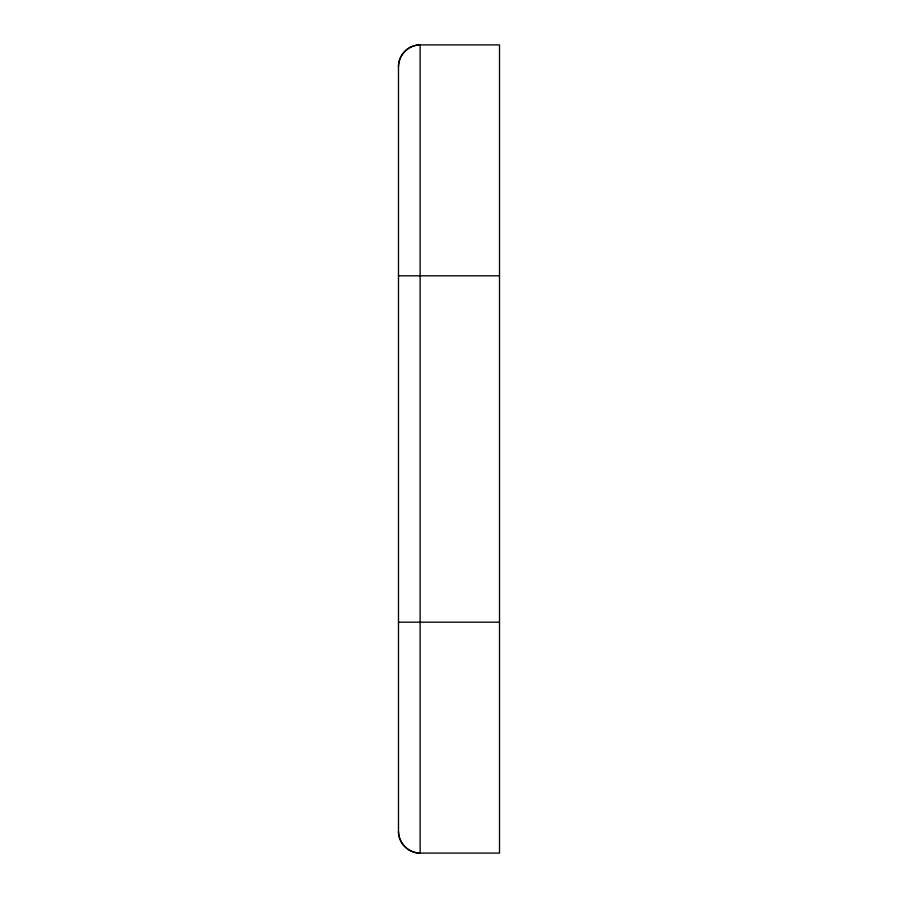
<?xml version="1.0" encoding="UTF-8"?>
<svg xmlns="http://www.w3.org/2000/svg" width="898" height="898" viewBox="0 0 898 898"><rect width="100%" height="100%" fill="white"/><g stroke="black" fill="none" stroke-linecap="round" stroke-linejoin="round"><path stroke-width="1.35" d="M398.488 66.553C398.521 54.946 408.534 44.934 420.141 44.9L499.513 44.9L499.513 853.1L420.141 853.1C408.534 853.066 398.521 843.054 398.488 831.447L398.488 66.553A21.653 21.653 0 0 1 420.141 44.9L420.141 853.1A21.653 21.653 0 0 1 398.488 831.447M398.488 275.809L499.513 275.809M398.488 622.191L499.513 622.191"/></g></svg>
